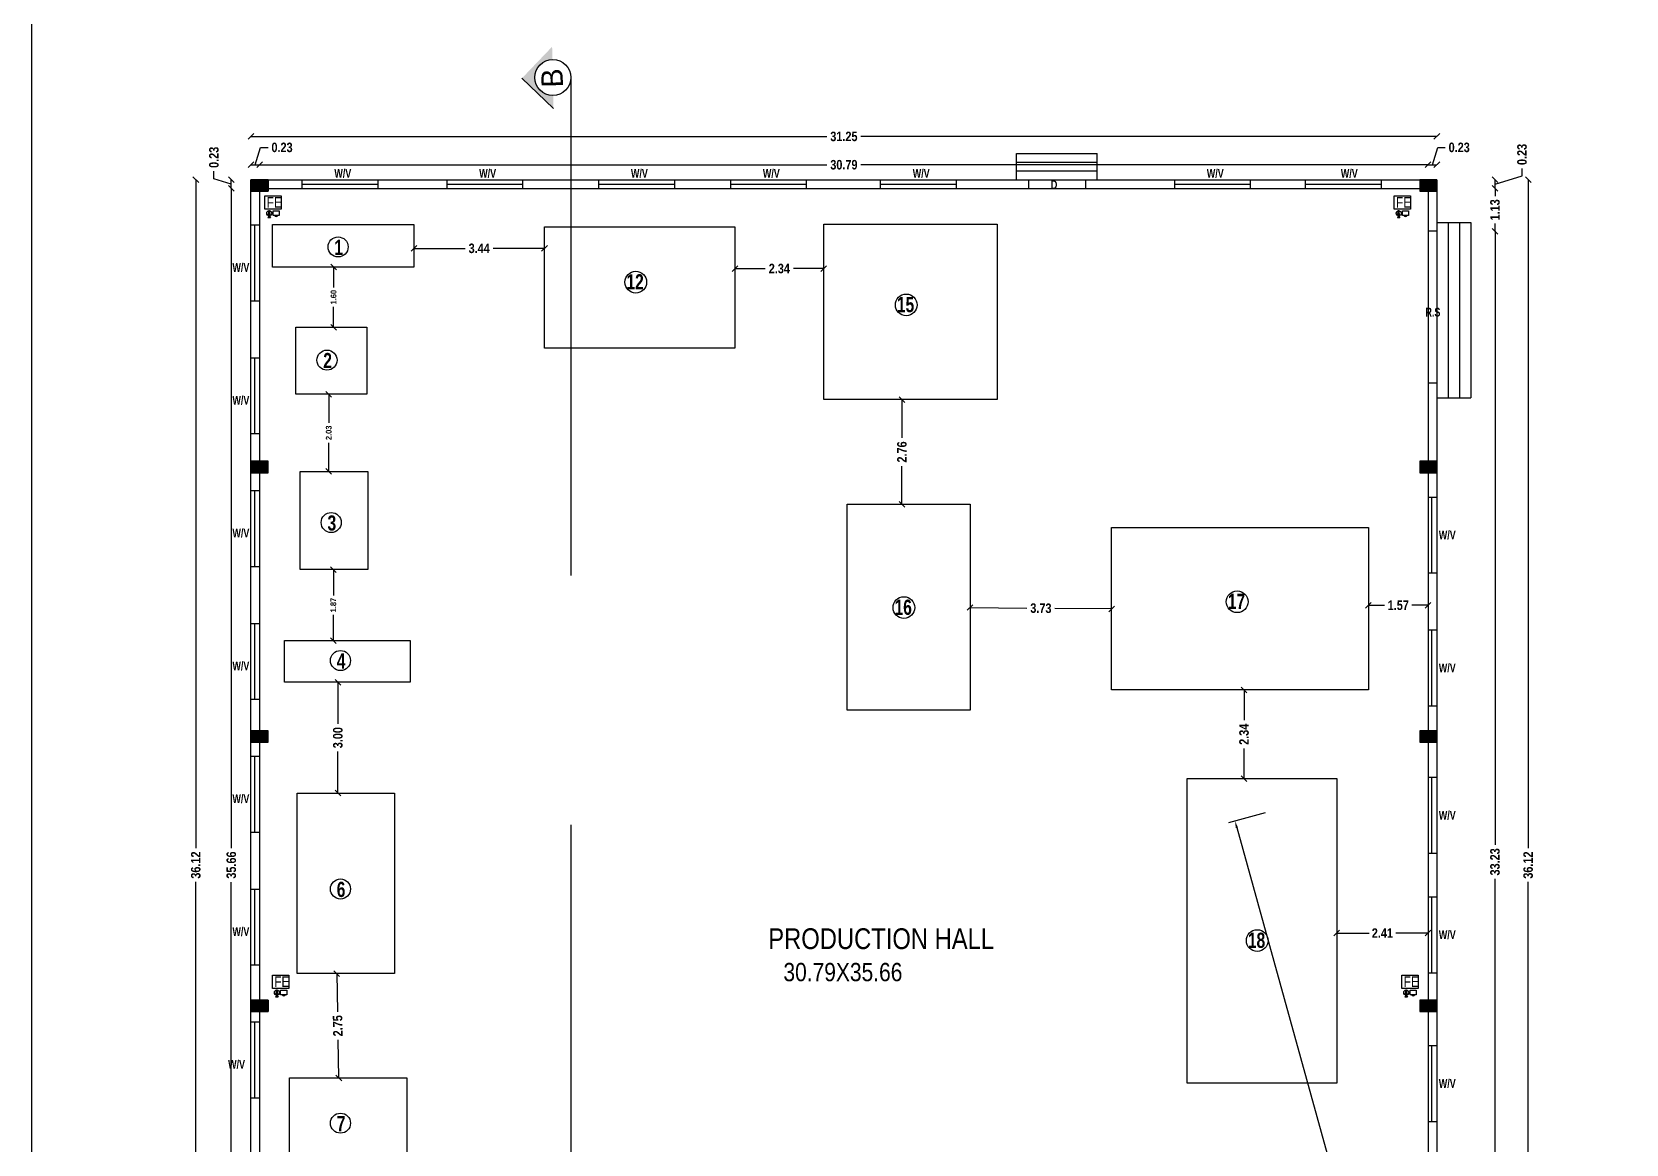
# Model space of a CAD drawing. Header units: metres. Extents: x 1422408 to 2637705, y 4160 to 80428.
# Drawn here: x 2267834.8 to 2267876.81, y 4265.98 to 4295.29 of the extents above; entities that cross this region are included whole.
import ezdxf
from ezdxf.enums import TextEntityAlignment as Align

# ---------------------------------------------------------------- set-up
doc = ezdxf.new("R2010")
doc.units = ezdxf.units.M
doc.header["$LTSCALE"] = 3.5
doc.header["$MEASUREMENT"] = 0
doc.linetypes.add('HIDDEN', pattern=[0.375, 0.25, -0.125])
doc.layers.get('0').update_dxf_attribs({"linetype": 'CONTINUOUS'})
doc.layers.get('DEFPOINTS').update_dxf_attribs({"linetype": 'CONTINUOUS'})
doc.layers.add('BLK_1_FLR_0_CARPET_AREA', color=45, linetype='CONTINUOUS')
doc.layers.add('BLK_1_FLR_0_REGULAR_ROOM_1', color=117, linetype='CONTINUOUS')
doc.layers.add('DIST_EXIT', color=7, linetype='CONTINUOUS', lineweight=0)
doc.styles.add('ARIAL', font='arial.ttf')
doc.styles.add('SH', font='swissc.ttf', dxfattribs={"height": 10})
doc.styles.get("Standard").update_dxf_attribs({"font": 'txt.shx', "height": 1.5})
doc.styles.add('Stylus BT', font='stylu.ttf', dxfattribs={"height": 4})
doc.styles.add('sunahari', font='ARIALNB.TTF', dxfattribs={"height": 0.25})
doc.styles.add('TR', font='arial.ttf', dxfattribs={"height": 8})
doc.dimstyles.new('CIVIL Mt.', dxfattribs={"dimscale": 0, "dimtxt": 0.25, "dimasz": 0.15, "dimexe": 0.18, "dimexo": 0.0625, "dimgap": 0.1, "dimtad": 0, "dimzin": 0, "dimdsep": 46, "dimtxsty": 'sunahari', "dimblk": 'OBLIQUE', "dimcen": 0.09, "dimse1": 1, "dimse2": 1, "dimclrd": 253, "dimclrt": 4, "dimadec": 0, "dimazin": 0, "dimtfac": 1, "dimtofl": 0, "dimtmove": 1, "dimatfit": 3, "dimfxl": 0, "dimfrac": 2, "dimtolj": 1, "dimtzin": 0, "dimarcsym": 0})
doc.dimstyles.get("Standard").update_dxf_attribs({"dimtxt": 0.18, "dimasz": 0.18, "dimexe": 0.18, "dimexo": 0.0625, "dimgap": 0.09, "dimtad": 0, "dimtih": 1, "dimtoh": 1, "dimdec": 4, "dimzin": 0, "dimdsep": 46, "dimtxsty": 'Standard', "dimcen": 0.09, "dimadec": 0, "dimazin": 0, "dimtfac": 1, "dimtdec": 4, "dimtofl": 0, "dimtmove": 0, "dimatfit": 3, "dimfxl": 0, "dimtolj": 1, "dimtzin": 0, "dimarcsym": 0})

# ---------------------------------------------------------------- blocks, each defined once
blk = doc.blocks.new('*D606')
at = {"layer": 'DEFPOINTS', "color": 0}
for p in [(2267867.362, 4274.734), (2267871.822, 4255.277), (2267872.68, 4255.514)]:
    blk.add_point(p, dxfattribs=at)
at = {"layer": 'DIST_EXIT', "color": 0, "lineweight": -2}
for p, q in [((2267867.301, 4274.717), (2267866.33, 4274.449)), ((2267866.552, 4274.323), (2267868.93, 4265.727)), ((2267871.774, 4255.45), (2267869.395, 4264.047)), ((2267872.619, 4255.498), (2267871.648, 4255.229))]:
    blk.add_line(p, q, dxfattribs=at)
at = {"layer": 'DIST_EXIT', "color": 0}
for points in [[(2267866.581, 4274.331), (2267866.523, 4274.315), (2267866.504, 4274.497)], [(2267871.803, 4255.458), (2267871.745, 4255.442), (2267871.822, 4255.277)]]:
    blk.add_solid(points, dxfattribs=at)
at = {"layer": 'DIST_EXIT', "color": 0, "insert": (2267869.163, 4264.887), "char_height": 1.5, "attachment_point": 5}
blk.add_mtext('\\A1;19.9420', dxfattribs=at)
blk = doc.blocks.new('NJGHJGHJ')
at = {"color": 0}
for p, q in [((41453.874, 4448.165), (41453.85, 4448.116)), ((41453.874, 4448.234), (41453.874, 4448.165)), ((41453.892, 4448.234), (41453.892, 4448.165)), ((41453.892, 4448.165), (41453.916, 4448.116))]:
    blk.add_line(p, q, dxfattribs=at)
at = {"color": 0, "ltscale": 0.1}
blk.add_line((41453.916, 4448.116), (41453.85, 4448.116), dxfattribs=at)
blk.add_lwpolyline([(41453.766, 4448.699), (41454.2, 4448.699), (41454.2, 4448.347), (41453.766, 4448.347)], close=True, dxfattribs=at)
at = {"color": 0}
for points in [[(41453.899, 4448.201), (41453.867, 4448.201), (41453.867, 4448.234), (41453.899, 4448.234)], [(41453.892, 4448.234), (41453.874, 4448.234), (41453.874, 4448.316), (41453.892, 4448.316)], [(41453.984, 4448.305), (41454.146, 4448.305), (41454.146, 4448.184), (41453.984, 4448.184)]]:
    blk.add_lwpolyline(points, close=True, dxfattribs=at)
blk.add_circle((41453.885, 4448.24), 0.0667, dxfattribs=at)
blk.add_arc((41454.066, 4448.205), 0.0487, 204.8747, 335.1253, dxfattribs=at)
at = {"color": 0, "style": 'SH'}
blk.add_text('FE', height=0.2751, dxfattribs=at).set_placement((41453.814, 4448.389))
blk = doc.blocks.new('_Oblique')
at = {"color": 0, "linetype": 'ByBlock', "lineweight": -2}
blk.add_line((-0.5, -0.5), (0.5, 0.5), dxfattribs=at)
blk = doc.blocks.new('*D940')
at = {"color": 253, "lineweight": -2, "ltscale": 0.25}
for p, q in [((2267840.687, 4291.79), (2267840.824, 4292.247)), ((2267840.824, 4292.247), (2267841.024, 4292.247)), ((2267840.572, 4291.79), (2267840.802, 4291.79))]:
    blk.add_line(p, q, dxfattribs=at)
at = {"layer": 'DEFPOINTS', "color": 0, "ltscale": 0.25}
for p in [(2267840.572, 4291.397), (2267840.802, 4291.79), (2267840.802, 4291.167)]:
    blk.add_point(p, dxfattribs=at)
at = {"color": 253, "lineweight": -2, "ltscale": 0.25, "xscale": 0.15, "yscale": 0.15, "zscale": 0.15, "rotation": 180}
blk.add_blockref('_Oblique', (2267840.572, 4291.79), dxfattribs=at)
at = {"color": 253, "lineweight": -2, "ltscale": 0.25, "xscale": 0.15, "yscale": 0.15, "zscale": 0.15}
blk.add_blockref('_Oblique', (2267840.802, 4291.79), dxfattribs=at)
at = {"color": 4, "lineweight": 25, "ltscale": 0.25, "insert": (2267841.391, 4292.247), "char_height": 0.25, "attachment_point": 5, "style": 'sunahari'}
blk.add_mtext('\\A1;0.23', dxfattribs=at)
blk = doc.blocks.new('*D941')
at = {"color": 253, "lineweight": -2, "ltscale": 0.25}
for p, q in [((2267840.802, 4291.79), (2267855.75, 4291.79)), ((2267871.592, 4291.79), (2267856.643, 4291.79))]:
    blk.add_line(p, q, dxfattribs=at)
at = {"layer": 'DEFPOINTS', "color": 0, "ltscale": 0.25}
for p in [(2267871.592, 4291.79), (2267840.802, 4291.167), (2267871.592, 4291.167)]:
    blk.add_point(p, dxfattribs=at)
at = {"color": 253, "lineweight": -2, "ltscale": 0.25, "xscale": 0.15, "yscale": 0.15, "zscale": 0.15, "rotation": 180}
blk.add_blockref('_Oblique', (2267840.802, 4291.79), dxfattribs=at)
at = {"color": 253, "lineweight": -2, "ltscale": 0.25, "xscale": 0.15, "yscale": 0.15, "zscale": 0.15}
blk.add_blockref('_Oblique', (2267871.592, 4291.79), dxfattribs=at)
at = {"color": 4, "lineweight": 25, "ltscale": 0.25, "insert": (2267856.197, 4291.79), "char_height": 0.25, "attachment_point": 5, "style": 'sunahari'}
blk.add_mtext('\\A1;30.79', dxfattribs=at)
blk = doc.blocks.new('*D942')
at = {"color": 253, "lineweight": -2, "ltscale": 0.25}
for p, q in [((2267871.707, 4291.79), (2267871.844, 4292.247)), ((2267871.844, 4292.247), (2267872.044, 4292.247)), ((2267871.592, 4291.79), (2267871.822, 4291.79))]:
    blk.add_line(p, q, dxfattribs=at)
at = {"layer": 'DEFPOINTS', "color": 0, "ltscale": 0.25}
for p in [(2267871.592, 4291.421), (2267871.822, 4291.79), (2267871.822, 4291.651)]:
    blk.add_point(p, dxfattribs=at)
at = {"color": 253, "lineweight": -2, "ltscale": 0.25, "xscale": 0.15, "yscale": 0.15, "zscale": 0.15, "rotation": 180}
blk.add_blockref('_Oblique', (2267871.592, 4291.79), dxfattribs=at)
at = {"color": 253, "lineweight": -2, "ltscale": 0.25, "xscale": 0.15, "yscale": 0.15, "zscale": 0.15}
blk.add_blockref('_Oblique', (2267871.822, 4291.79), dxfattribs=at)
at = {"color": 4, "lineweight": 25, "ltscale": 0.25, "insert": (2267872.411, 4292.247), "char_height": 0.25, "attachment_point": 5, "style": 'sunahari'}
blk.add_mtext('\\A1;0.23', dxfattribs=at)
blk = doc.blocks.new('*D943')
at = {"color": 253, "lineweight": -2, "ltscale": 0.25}
for p, q in [((2267840.572, 4292.536), (2267855.748, 4292.536)), ((2267871.822, 4292.536), (2267856.645, 4292.536))]:
    blk.add_line(p, q, dxfattribs=at)
at = {"layer": 'DEFPOINTS', "color": 0, "ltscale": 0.25}
for p in [(2267871.822, 4292.536), (2267840.572, 4291.397), (2267871.822, 4291.397)]:
    blk.add_point(p, dxfattribs=at)
at = {"color": 253, "lineweight": -2, "ltscale": 0.25, "xscale": 0.15, "yscale": 0.15, "zscale": 0.15, "rotation": 180}
blk.add_blockref('_Oblique', (2267840.572, 4292.536), dxfattribs=at)
at = {"color": 253, "lineweight": -2, "ltscale": 0.25, "xscale": 0.15, "yscale": 0.15, "zscale": 0.15}
blk.add_blockref('_Oblique', (2267871.822, 4292.536), dxfattribs=at)
at = {"color": 4, "lineweight": 25, "ltscale": 0.25, "insert": (2267856.197, 4292.536), "char_height": 0.25, "attachment_point": 5, "style": 'sunahari'}
blk.add_mtext('\\A1;31.25', dxfattribs=at)
blk = doc.blocks.new('*D945')
at = {"color": 253, "lineweight": -2, "ltscale": 0.25}
for p, q in [((2267840.054, 4291.167), (2267840.054, 4273.785)), ((2267840.054, 4255.507), (2267840.054, 4272.889))]:
    blk.add_line(p, q, dxfattribs=at)
at = {"layer": 'DEFPOINTS', "color": 0, "ltscale": 0.25}
for p in [(2267840.054, 4291.167), (2267871.592, 4291.167), (2267871.592, 4255.507)]:
    blk.add_point(p, dxfattribs=at)
at = {"color": 253, "lineweight": -2, "ltscale": 0.25, "xscale": 0.15, "yscale": 0.15, "zscale": 0.15}
for p, rotation in [((2267840.054, 4291.167), 90), ((2267840.054, 4255.507), 270)]:
    blk.add_blockref('_Oblique', p, dxfattribs=dict(at, rotation=rotation))
at = {"color": 4, "lineweight": 25, "ltscale": 0.25, "insert": (2267840.054, 4273.337), "char_height": 0.25, "attachment_point": 5, "rotation": 90, "style": 'sunahari'}
blk.add_mtext('\\A1;35.66', dxfattribs=at)
blk = doc.blocks.new('*D946')
at = {"color": 253, "lineweight": -2, "ltscale": 0.25}
for p, q in [((2267839.596, 4291.419), (2267839.596, 4291.619)), ((2267840.054, 4291.282), (2267839.596, 4291.419)), ((2267840.054, 4291.167), (2267840.054, 4291.397))]:
    blk.add_line(p, q, dxfattribs=at)
at = {"layer": 'DEFPOINTS', "color": 0, "ltscale": 0.25}
for p in [(2267840.054, 4291.397), (2267840.572, 4291.397), (2267840.802, 4291.167)]:
    blk.add_point(p, dxfattribs=at)
at = {"color": 253, "lineweight": -2, "ltscale": 0.25, "xscale": 0.15, "yscale": 0.15, "zscale": 0.15}
for p, rotation in [((2267840.054, 4291.397), 90), ((2267840.054, 4291.167), 270)]:
    blk.add_blockref('_Oblique', p, dxfattribs=dict(at, rotation=rotation))
at = {"color": 4, "lineweight": 25, "ltscale": 0.25, "insert": (2267839.596, 4291.986), "char_height": 0.25, "attachment_point": 5, "rotation": 90, "style": 'sunahari'}
blk.add_mtext('\\A1;0.23', dxfattribs=at)
blk = doc.blocks.new('*D947')
at = {"color": 253, "lineweight": -2, "ltscale": 0.25}
for p, q in [((2267839.119, 4291.397), (2267839.119, 4273.783)), ((2267839.119, 4255.277), (2267839.119, 4272.891))]:
    blk.add_line(p, q, dxfattribs=at)
at = {"layer": 'DEFPOINTS', "color": 0, "ltscale": 0.25}
for p in [(2267840.572, 4291.397), (2267839.119, 4255.277), (2267840.572, 4255.277)]:
    blk.add_point(p, dxfattribs=at)
at = {"color": 253, "lineweight": -2, "ltscale": 0.25, "xscale": 0.15, "yscale": 0.15, "zscale": 0.15}
for p, rotation in [((2267839.119, 4291.397), 90), ((2267839.119, 4255.277), 270)]:
    blk.add_blockref('_Oblique', p, dxfattribs=dict(at, rotation=rotation))
at = {"color": 4, "lineweight": 25, "ltscale": 0.25, "insert": (2267839.119, 4273.337), "char_height": 0.25, "attachment_point": 5, "rotation": 90, "style": 'sunahari'}
blk.add_mtext('\\A1;36.12', dxfattribs=at)
blk = doc.blocks.new('*D950')
at = {"color": 253, "lineweight": -2, "ltscale": 0.25}
for p, q in [((2267873.355, 4290.037), (2267873.355, 4273.867)), ((2267873.355, 4256.804), (2267873.355, 4272.974))]:
    blk.add_line(p, q, dxfattribs=at)
at = {"layer": 'DEFPOINTS', "color": 0, "ltscale": 0.25}
for p in [(2267871.592, 4290.037), (2267873.355, 4290.037), (2267871.592, 4256.804)]:
    blk.add_point(p, dxfattribs=at)
at = {"color": 253, "lineweight": -2, "ltscale": 0.25, "xscale": 0.15, "yscale": 0.15, "zscale": 0.15}
for p, rotation in [((2267873.355, 4290.037), 90), ((2267873.355, 4256.804), 270)]:
    blk.add_blockref('_Oblique', p, dxfattribs=dict(at, rotation=rotation))
at = {"color": 4, "lineweight": 25, "ltscale": 0.25, "insert": (2267873.355, 4273.421), "char_height": 0.25, "attachment_point": 5, "rotation": 90, "style": 'sunahari'}
blk.add_mtext('\\A1;33.23', dxfattribs=at)
blk = doc.blocks.new('*D951')
at = {"color": 253, "lineweight": -2, "ltscale": 0.25}
for p, q in [((2267873.355, 4291.167), (2267873.355, 4290.963)), ((2267873.355, 4290.037), (2267873.355, 4290.241))]:
    blk.add_line(p, q, dxfattribs=at)
at = {"layer": 'DEFPOINTS', "color": 0, "ltscale": 0.25}
for p in [(2267871.592, 4291.167), (2267873.355, 4291.167), (2267871.592, 4290.037)]:
    blk.add_point(p, dxfattribs=at)
at = {"color": 253, "lineweight": -2, "ltscale": 0.25, "xscale": 0.15, "yscale": 0.15, "zscale": 0.15}
for p, rotation in [((2267873.355, 4291.167), 90), ((2267873.355, 4290.037), 270)]:
    blk.add_blockref('_Oblique', p, dxfattribs=dict(at, rotation=rotation))
at = {"color": 4, "lineweight": 25, "ltscale": 0.25, "insert": (2267873.355, 4290.602), "char_height": 0.25, "attachment_point": 5, "rotation": 90, "style": 'sunahari'}
blk.add_mtext('\\A1;1.13', dxfattribs=at)
blk = doc.blocks.new('*D952')
at = {"color": 253, "lineweight": -2, "ltscale": 0.25}
for p, q in [((2267873.355, 4291.282), (2267874.067, 4291.496)), ((2267873.355, 4291.167), (2267873.355, 4291.397)), ((2267874.067, 4291.496), (2267874.067, 4291.696))]:
    blk.add_line(p, q, dxfattribs=at)
at = {"layer": 'DEFPOINTS', "color": 0, "ltscale": 0.25}
for p in [(2267871.822, 4291.397), (2267873.355, 4291.397), (2267871.592, 4291.167)]:
    blk.add_point(p, dxfattribs=at)
at = {"color": 253, "lineweight": -2, "ltscale": 0.25, "xscale": 0.15, "yscale": 0.15, "zscale": 0.15}
for p, rotation in [((2267873.355, 4291.397), 90), ((2267873.355, 4291.167), 270)]:
    blk.add_blockref('_Oblique', p, dxfattribs=dict(at, rotation=rotation))
at = {"color": 4, "lineweight": 25, "ltscale": 0.25, "insert": (2267874.067, 4292.062), "char_height": 0.25, "attachment_point": 5, "rotation": 90, "style": 'sunahari'}
blk.add_mtext('\\A1;0.23', dxfattribs=at)
blk = doc.blocks.new('*D953')
at = {"color": 253, "lineweight": -2, "ltscale": 0.25}
for p, q in [((2267874.229, 4291.397), (2267874.229, 4273.783)), ((2267874.229, 4255.277), (2267874.229, 4272.891))]:
    blk.add_line(p, q, dxfattribs=at)
at = {"layer": 'DEFPOINTS', "color": 0, "ltscale": 0.25}
for p in [(2267871.822, 4291.397), (2267874.229, 4291.397), (2267871.822, 4255.277)]:
    blk.add_point(p, dxfattribs=at)
at = {"color": 253, "lineweight": -2, "ltscale": 0.25, "xscale": 0.15, "yscale": 0.15, "zscale": 0.15}
for p, rotation in [((2267874.229, 4291.397), 90), ((2267874.229, 4255.277), 270)]:
    blk.add_blockref('_Oblique', p, dxfattribs=dict(at, rotation=rotation))
at = {"color": 4, "lineweight": 25, "ltscale": 0.25, "insert": (2267874.229, 4273.337), "char_height": 0.25, "attachment_point": 5, "rotation": 90, "style": 'sunahari'}
blk.add_mtext('\\A1;36.12', dxfattribs=at)
blk = doc.blocks.new('*D1057')
at = {"color": 253, "lineweight": -2, "ltscale": 25}
for p, q in [((2267842.749, 4289.096), (2267842.749, 4288.558)), ((2267842.749, 4287.507), (2267842.749, 4288.045))]:
    blk.add_line(p, q, dxfattribs=at)
at = {"layer": 'DEFPOINTS', "color": 0, "ltscale": 25}
for p in [(2267842.791, 4289.096), (2267842.749, 4287.507), (2267842.791, 4287.507)]:
    blk.add_point(p, dxfattribs=at)
at = {"color": 253, "lineweight": -2, "ltscale": 25, "xscale": 0.15, "yscale": 0.15, "zscale": 0.15}
for p, rotation in [((2267842.749, 4289.096), 90), ((2267842.749, 4287.507), 270)]:
    blk.add_blockref('_Oblique', p, dxfattribs=dict(at, rotation=rotation))
at = {"color": 4, "lineweight": 25, "ltscale": 25, "insert": (2267842.749, 4288.301), "char_height": 0.25, "attachment_point": 5, "rotation": 90, "style": 'sunahari'}
blk.add_mtext('\\A1;{\\H0.6x;1.60}', dxfattribs=at)
blk = doc.blocks.new('*D1058')
at = {"color": 253, "lineweight": -2, "ltscale": 25}
for p, q in [((2267842.622, 4285.741), (2267842.622, 4284.988)), ((2267842.622, 4283.712), (2267842.622, 4284.465))]:
    blk.add_line(p, q, dxfattribs=at)
at = {"layer": 'DEFPOINTS', "color": 0, "ltscale": 25}
for p in [(2267842.668, 4285.741), (2267842.622, 4283.712), (2267842.668, 4283.712)]:
    blk.add_point(p, dxfattribs=at)
at = {"color": 253, "lineweight": -2, "ltscale": 25, "xscale": 0.15, "yscale": 0.15, "zscale": 0.15}
for p, rotation in [((2267842.622, 4285.741), 90), ((2267842.622, 4283.712), 270)]:
    blk.add_blockref('_Oblique', p, dxfattribs=dict(at, rotation=rotation))
at = {"color": 4, "lineweight": 25, "ltscale": 25, "insert": (2267842.622, 4284.727), "char_height": 0.25, "attachment_point": 5, "rotation": 90, "style": 'sunahari'}
blk.add_mtext('\\A1;{\\H0.6x;2.03}', dxfattribs=at)
blk = doc.blocks.new('*D1059')
at = {"color": 253, "lineweight": -2, "ltscale": 25}
for p, q in [((2267842.743, 4281.123), (2267842.743, 4280.443)), ((2267842.743, 4279.25), (2267842.743, 4279.93))]:
    blk.add_line(p, q, dxfattribs=at)
at = {"layer": 'DEFPOINTS', "color": 0, "ltscale": 25}
for p in [(2267842.763, 4281.123), (2267842.743, 4279.25), (2267842.763, 4279.25)]:
    blk.add_point(p, dxfattribs=at)
at = {"color": 253, "lineweight": -2, "ltscale": 25, "xscale": 0.15, "yscale": 0.15, "zscale": 0.15}
for p, rotation in [((2267842.743, 4281.123), 90), ((2267842.743, 4279.25), 270)]:
    blk.add_blockref('_Oblique', p, dxfattribs=dict(at, rotation=rotation))
at = {"color": 4, "lineweight": 25, "ltscale": 25, "insert": (2267842.743, 4280.187), "char_height": 0.25, "attachment_point": 5, "rotation": 90, "style": 'sunahari'}
blk.add_mtext('\\A1;{\\H0.6x;1.87}', dxfattribs=at)
blk = doc.blocks.new('*D1060')
at = {"color": 253, "lineweight": -2, "ltscale": 25}
for p, q in [((2267842.862, 4278.155), (2267842.862, 4277.061)), ((2267842.862, 4275.233), (2267842.862, 4276.328))]:
    blk.add_line(p, q, dxfattribs=at)
at = {"layer": 'DEFPOINTS', "color": 0, "ltscale": 25}
for p in [(2267842.783, 4278.155), (2267842.783, 4275.233), (2267842.862, 4275.233)]:
    blk.add_point(p, dxfattribs=at)
at = {"color": 253, "lineweight": -2, "ltscale": 25, "xscale": 0.15, "yscale": 0.15, "zscale": 0.15}
for p, rotation in [((2267842.862, 4278.155), 90), ((2267842.862, 4275.233), 270)]:
    blk.add_blockref('_Oblique', p, dxfattribs=dict(at, rotation=rotation))
at = {"color": 4, "lineweight": 25, "ltscale": 25, "insert": (2267842.862, 4276.694), "char_height": 0.25, "attachment_point": 5, "rotation": 90, "style": 'sunahari'}
blk.add_mtext('\\A1;3.00', dxfattribs=at)
blk = doc.blocks.new('*D1061')
at = {"color": 253, "lineweight": -2, "ltscale": 25}
for p, q in [((2267842.833, 4270.476), (2267842.853, 4269.473)), ((2267842.888, 4267.729), (2267842.868, 4268.732))]:
    blk.add_line(p, q, dxfattribs=at)
at = {"layer": 'DEFPOINTS', "color": 0, "ltscale": 25}
for p in [(2267843.078, 4270.481), (2267842.888, 4267.729), (2267843.134, 4267.734)]:
    blk.add_point(p, dxfattribs=at)
at = {"color": 253, "lineweight": -2, "ltscale": 25, "xscale": 0.15, "yscale": 0.15, "zscale": 0.15}
for p, rotation in [((2267842.833, 4270.476), 91.1577535193348), ((2267842.888, 4267.729), 271.1577535193348)]:
    blk.add_blockref('_Oblique', p, dxfattribs=dict(at, rotation=rotation))
at = {"color": 4, "lineweight": 25, "ltscale": 25, "insert": (2267842.86, 4269.102), "char_height": 0.25, "attachment_point": 5, "rotation": 91.1578, "style": 'sunahari'}
blk.add_mtext('\\A1;2.75', dxfattribs=at)
blk = doc.blocks.new('*D1020')
at = {"color": 253, "lineweight": -2, "ltscale": 25}
for p, q in [((2267844.865, 4289.587), (2267846.216, 4289.587)), ((2267848.307, 4289.587), (2267846.956, 4289.587))]:
    blk.add_line(p, q, dxfattribs=at)
at = {"layer": 'DEFPOINTS', "color": 0, "ltscale": 25}
for p in [(2267844.865, 4289.658), (2267848.307, 4289.658), (2267848.307, 4289.587)]:
    blk.add_point(p, dxfattribs=at)
at = {"color": 253, "lineweight": -2, "ltscale": 25, "xscale": 0.15, "yscale": 0.15, "zscale": 0.15, "rotation": 180}
blk.add_blockref('_Oblique', (2267844.865, 4289.587), dxfattribs=at)
at = {"color": 253, "lineweight": -2, "ltscale": 25, "xscale": 0.15, "yscale": 0.15, "zscale": 0.15}
blk.add_blockref('_Oblique', (2267848.307, 4289.587), dxfattribs=at)
at = {"color": 4, "lineweight": 25, "ltscale": 25, "insert": (2267846.586, 4289.587), "char_height": 0.25, "attachment_point": 5, "style": 'sunahari'}
blk.add_mtext('\\A1;3.44', dxfattribs=at)
blk = doc.blocks.new('*D1021')
at = {"color": 253, "lineweight": -2, "ltscale": 25}
for p, q in [((2267853.325, 4289.055), (2267854.124, 4289.055)), ((2267855.666, 4289.055), (2267854.867, 4289.055))]:
    blk.add_line(p, q, dxfattribs=at)
at = {"layer": 'DEFPOINTS', "color": 0, "ltscale": 25}
for p in [(2267853.325, 4288.954), (2267855.666, 4289.055), (2267855.666, 4288.954)]:
    blk.add_point(p, dxfattribs=at)
at = {"color": 253, "lineweight": -2, "ltscale": 25, "xscale": 0.15, "yscale": 0.15, "zscale": 0.15, "rotation": 180}
blk.add_blockref('_Oblique', (2267853.325, 4289.055), dxfattribs=at)
at = {"color": 253, "lineweight": -2, "ltscale": 25, "xscale": 0.15, "yscale": 0.15, "zscale": 0.15}
blk.add_blockref('_Oblique', (2267855.666, 4289.055), dxfattribs=at)
at = {"color": 4, "lineweight": 25, "ltscale": 25, "insert": (2267854.496, 4289.055), "char_height": 0.25, "attachment_point": 5, "style": 'sunahari'}
blk.add_mtext('\\A1;2.34', dxfattribs=at)
blk = doc.blocks.new('*D1022')
at = {"color": 253, "lineweight": -2, "ltscale": 25}
for p, q in [((2267857.727, 4285.601), (2267857.727, 4284.592)), ((2267857.727, 4282.844), (2267857.727, 4283.852))]:
    blk.add_line(p, q, dxfattribs=at)
at = {"layer": 'DEFPOINTS', "color": 0, "ltscale": 25}
for p in [(2267857.949, 4285.601), (2267857.727, 4282.844), (2267857.949, 4282.844)]:
    blk.add_point(p, dxfattribs=at)
at = {"color": 253, "lineweight": -2, "ltscale": 25, "xscale": 0.15, "yscale": 0.15, "zscale": 0.15}
for p, rotation in [((2267857.727, 4285.601), 90), ((2267857.727, 4282.844), 270)]:
    blk.add_blockref('_Oblique', p, dxfattribs=dict(at, rotation=rotation))
at = {"color": 4, "lineweight": 25, "ltscale": 25, "insert": (2267857.727, 4284.222), "char_height": 0.25, "attachment_point": 5, "rotation": 90, "style": 'sunahari'}
blk.add_mtext('\\A1;2.76', dxfattribs=at)
blk = doc.blocks.new('*D1023')
at = {"color": 253, "lineweight": -2, "ltscale": 25}
for p, q in [((2267859.523, 4280.124), (2267861.02, 4280.109)), ((2267863.252, 4280.086), (2267861.755, 4280.102))]:
    blk.add_line(p, q, dxfattribs=at)
at = {"layer": 'DEFPOINTS', "color": 0, "ltscale": 25}
for p in [(2267859.523, 4280.132), (2267863.252, 4280.086), (2267863.253, 4280.093)]:
    blk.add_point(p, dxfattribs=at)
at = {"color": 253, "lineweight": -2, "ltscale": 25, "xscale": 0.15, "yscale": 0.15, "zscale": 0.15}
for p, rotation in [((2267859.523, 4280.124), 179.4106938937004), ((2267863.252, 4280.086), 359.4106938937004)]:
    blk.add_blockref('_Oblique', p, dxfattribs=dict(at, rotation=rotation))
at = {"color": 4, "lineweight": 25, "ltscale": 25, "insert": (2267861.388, 4280.105), "char_height": 0.25, "attachment_point": 5, "rotation": 359.4107, "style": 'sunahari'}
blk.add_mtext('\\A1;3.73', dxfattribs=at)
blk = doc.blocks.new('*D1024')
at = {"color": 253, "lineweight": -2, "ltscale": 25}
for p, q in [((2267870.02, 4280.182), (2267870.445, 4280.182)), ((2267871.592, 4280.182), (2267871.167, 4280.182))]:
    blk.add_line(p, q, dxfattribs=at)
at = {"layer": 'DEFPOINTS', "color": 0, "ltscale": 25}
for p in [(2267870.02, 4280.093), (2267871.592, 4280.182), (2267871.592, 4280.093)]:
    blk.add_point(p, dxfattribs=at)
at = {"color": 253, "lineweight": -2, "ltscale": 25, "xscale": 0.15, "yscale": 0.15, "zscale": 0.15, "rotation": 180}
blk.add_blockref('_Oblique', (2267870.02, 4280.182), dxfattribs=at)
at = {"color": 253, "lineweight": -2, "ltscale": 25, "xscale": 0.15, "yscale": 0.15, "zscale": 0.15}
blk.add_blockref('_Oblique', (2267871.592, 4280.182), dxfattribs=at)
at = {"color": 4, "lineweight": 25, "ltscale": 25, "insert": (2267870.806, 4280.182), "char_height": 0.25, "attachment_point": 5, "style": 'sunahari'}
blk.add_mtext('\\A1;1.57', dxfattribs=at)
blk = doc.blocks.new('*D1025')
at = {"color": 253, "lineweight": -2, "ltscale": 25}
for p, q in [((2267866.742, 4277.95), (2267866.742, 4277.155)), ((2267866.742, 4275.615), (2267866.742, 4276.411))]:
    blk.add_line(p, q, dxfattribs=at)
at = {"layer": 'DEFPOINTS', "color": 0, "ltscale": 25}
for p in [(2267866.961, 4277.95), (2267866.742, 4275.615), (2267866.961, 4275.615)]:
    blk.add_point(p, dxfattribs=at)
at = {"color": 253, "lineweight": -2, "ltscale": 25, "xscale": 0.15, "yscale": 0.15, "zscale": 0.15}
for p, rotation in [((2267866.742, 4277.95), 90), ((2267866.742, 4275.615), 270)]:
    blk.add_blockref('_Oblique', p, dxfattribs=dict(at, rotation=rotation))
at = {"color": 4, "lineweight": 25, "ltscale": 25, "insert": (2267866.742, 4276.783), "char_height": 0.25, "attachment_point": 5, "rotation": 90, "style": 'sunahari'}
blk.add_mtext('\\A1;2.34', dxfattribs=at)
blk = doc.blocks.new('*D1026')
at = {"color": 253, "lineweight": -2, "ltscale": 25}
for p, q in [((2267869.183, 4271.545), (2267870.035, 4271.545)), ((2267871.592, 4271.545), (2267870.739, 4271.545))]:
    blk.add_line(p, q, dxfattribs=at)
at = {"layer": 'DEFPOINTS', "color": 0, "ltscale": 25}
for p in [(2267869.183, 4271.604), (2267871.592, 4271.604), (2267871.592, 4271.545)]:
    blk.add_point(p, dxfattribs=at)
at = {"color": 253, "lineweight": -2, "ltscale": 25, "xscale": 0.15, "yscale": 0.15, "zscale": 0.15, "rotation": 180}
blk.add_blockref('_Oblique', (2267869.183, 4271.545), dxfattribs=at)
at = {"color": 253, "lineweight": -2, "ltscale": 25, "xscale": 0.15, "yscale": 0.15, "zscale": 0.15}
blk.add_blockref('_Oblique', (2267871.592, 4271.545), dxfattribs=at)
at = {"color": 4, "lineweight": 25, "ltscale": 25, "insert": (2267870.387, 4271.545), "char_height": 0.25, "attachment_point": 5, "style": 'sunahari'}
blk.add_mtext('\\A1;2.41', dxfattribs=at)

msp = doc.modelspace()

# ---------------------------------------------------------------- hatches: boundary and pattern name
msp.add_hatch(color=251).paths.add_polyline_path([(2267848.54457, 4293.27666), (2267847.71425, 4294.07086), (2267848.50844, 4294.90118), (2267848.51593, 4294.56473, 1), (2267848.53709, 4293.61311)])
h = msp.add_hatch(color=256)
h.dxf.hatch_style = 1
h.paths.add_polyline_path([(2267840.57179, 4291.3969), (2267841.02179, 4291.3969), (2267841.02179, 4291.0969), (2267840.57179, 4291.0969)])
h = msp.add_hatch(color=256)
h.dxf.hatch_style = 1
h.paths.add_polyline_path([(2267871.37179, 4291.3969), (2267871.82179, 4291.3969), (2267871.82179, 4291.0969), (2267871.37179, 4291.0969)])
h = msp.add_hatch(color=256)
h.dxf.hatch_style = 1
h.paths.add_polyline_path([(2267840.57179, 4283.9769), (2267841.02179, 4283.9769), (2267841.02179, 4283.6769), (2267840.57179, 4283.6769)])
h = msp.add_hatch(color=256)
h.dxf.hatch_style = 1
h.paths.add_polyline_path([(2267871.37179, 4283.9769), (2267871.82179, 4283.9769), (2267871.82179, 4283.6769), (2267871.37179, 4283.6769)])
h = msp.add_hatch(color=256)
h.dxf.hatch_style = 1
h.paths.add_polyline_path([(2267840.57179, 4276.8769), (2267841.02179, 4276.8769), (2267841.02179, 4276.5769), (2267840.57179, 4276.5769)])
h = msp.add_hatch(color=256)
h.dxf.hatch_style = 1
h.paths.add_polyline_path([(2267871.37179, 4276.8769), (2267871.82179, 4276.8769), (2267871.82179, 4276.5769), (2267871.37179, 4276.5769)])
h = msp.add_hatch(color=256)
h.dxf.hatch_style = 1
h.paths.add_polyline_path([(2267840.57179, 4269.7769), (2267841.02179, 4269.7769), (2267841.02179, 4269.4769), (2267840.57179, 4269.4769)])
h = msp.add_hatch(color=256)
h.dxf.hatch_style = 1
h.paths.add_polyline_path([(2267871.37179, 4269.7769), (2267871.82179, 4269.7769), (2267871.82179, 4269.4769), (2267871.37179, 4269.4769)])

# ---------------------------------------------------------------- linework, layer by layer
at = {"color": 1}
msp.add_line((2267848.54457, 4293.27666), (2267847.71425, 4294.07086), dxfattribs=at)
at = {"color": 4, "linetype": 'HIDDEN', "ltscale": 15}
msp.add_line((2267849.00243, 4294.08892), (2267849.00243, 4251.0023), dxfattribs=at)
at = {"color": 0, "lineweight": 25, "ltscale": 0.25}
for p, q in [((2267860.74618, 4292.0869), (2267862.87477, 4292.0869)), ((2267860.74618, 4291.3969), (2267860.74618, 4292.0869)), ((2267860.74618, 4291.8569), (2267862.87477, 4291.8569)), ((2267862.87477, 4291.3969), (2267862.87477, 4292.0869)), ((2267840.57179, 4255.2769), (2267840.57179, 4291.3969)), ((2267840.57179, 4291.3969), (2267861.05943, 4291.3969)), ((2267860.74618, 4291.6269), (2267862.87477, 4291.6269)), ((2267861.05943, 4291.3969), (2267862.55943, 4291.3969)), ((2267862.55943, 4291.3969), (2267871.82179, 4291.3969)), ((2267871.82179, 4291.3969), (2267871.82179, 4290.03687)), ((2267841.02179, 4291.3943), (2267841.02179, 4291.0943)), ((2267871.82179, 4291.3943), (2267871.82179, 4291.0943)), ((2267871.82179, 4290.27327), (2267872.72179, 4290.27327)), ((2267872.12179, 4290.27327), (2267872.12179, 4285.64812)), ((2267872.42179, 4290.27327), (2267872.42179, 4285.64812)), ((2267872.72179, 4290.27327), (2267872.72179, 4285.64812)), ((2267871.82179, 4290.03687), (2267871.82179, 4286.03687)), ((2267872.72179, 4290.03687), (2267872.72179, 4286.03687)), ((2267871.82179, 4285.64812), (2267872.72179, 4285.64812)), ((2267871.82179, 4278.34316), (2267871.82179, 4278.04316)), ((2267841.02179, 4269.7769), (2267841.02179, 4269.4769)), ((2267871.82179, 4269.7769), (2267871.82179, 4269.4769))]:
    msp.add_line(p, q, dxfattribs=at)
at = {"color": 7, "lineweight": 25, "ltscale": 0.25}
for p, q in [((2267841.91507, 4291.39874), (2267841.91507, 4291.17059)), ((2267843.91507, 4291.39874), (2267843.91507, 4291.17059)), ((2267845.73166, 4291.3969), (2267845.73166, 4291.16874)), ((2267847.73166, 4291.3969), (2267847.73166, 4291.16874)), ((2267849.73014, 4291.3969), (2267849.73014, 4291.16874)), ((2267851.73014, 4291.3969), (2267851.73014, 4291.16874)), ((2267853.20675, 4291.3969), (2267853.20675, 4291.16874)), ((2267855.20675, 4291.3969), (2267855.20675, 4291.16874)), ((2267857.15659, 4291.3969), (2267857.15659, 4291.16874)), ((2267859.15659, 4291.3969), (2267859.15659, 4291.16874)), ((2267861.05943, 4291.3969), (2267861.05943, 4291.1669)), ((2267862.55943, 4291.3969), (2267862.55943, 4291.1669)), ((2267864.90573, 4291.3969), (2267864.90573, 4291.16874)), ((2267866.90573, 4291.3969), (2267866.90573, 4291.16874)), ((2267868.35388, 4291.3969), (2267868.35388, 4291.16874)), ((2267870.35388, 4291.3969), (2267870.35388, 4291.16874)), ((2267843.91507, 4291.27059), (2267841.91507, 4291.27059)), ((2267847.73166, 4291.26874), (2267845.73166, 4291.26874)), ((2267851.73014, 4291.26874), (2267849.73014, 4291.26874)), ((2267855.20675, 4291.26874), (2267853.20675, 4291.26874)), ((2267859.15659, 4291.26874), (2267857.15659, 4291.26874)), ((2267866.90573, 4291.26874), (2267864.90573, 4291.26874)), ((2267870.35388, 4291.26874), (2267868.35388, 4291.26874)), ((2267840.80179, 4290.19647), (2267840.57363, 4290.19647)), ((2267840.67363, 4288.19647), (2267840.67363, 4290.19647)), ((2267871.82179, 4290.03687), (2267871.59179, 4290.03687)), ((2267840.80179, 4288.19647), (2267840.57363, 4288.19647)), ((2267840.80179, 4286.69647), (2267840.57363, 4286.69647)), ((2267840.67363, 4284.69647), (2267840.67363, 4286.69647)), ((2267871.82179, 4286.03687), (2267871.59179, 4286.03687)), ((2267840.80179, 4284.69647), (2267840.57363, 4284.69647)), ((2267840.80179, 4283.19647), (2267840.57363, 4283.19647)), ((2267840.67363, 4281.19647), (2267840.67363, 4283.19647)), ((2267871.82179, 4283.02668), (2267871.59363, 4283.02668)), ((2267871.69363, 4281.02494), (2267871.69363, 4283.02494)), ((2267840.80179, 4281.19647), (2267840.57363, 4281.19647)), ((2267871.82179, 4281.02494), (2267871.59363, 4281.02494)), ((2267840.80179, 4279.69647), (2267840.57363, 4279.69647)), ((2267840.67363, 4277.69647), (2267840.67363, 4279.69647)), ((2267871.82179, 4279.52494), (2267871.59363, 4279.52494)), ((2267871.69363, 4277.52494), (2267871.69363, 4279.52494)), ((2267840.80179, 4277.69647), (2267840.57363, 4277.69647)), ((2267871.82179, 4277.52494), (2267871.59363, 4277.52494)), ((2267840.80179, 4276.19647), (2267840.57363, 4276.19647)), ((2267840.67363, 4274.19647), (2267840.67363, 4276.19647)), ((2267871.82179, 4275.64081), (2267871.59363, 4275.64081)), ((2267871.69363, 4273.64081), (2267871.69363, 4275.64081)), ((2267840.80179, 4274.19647), (2267840.57363, 4274.19647)), ((2267871.82179, 4273.64081), (2267871.59363, 4273.64081)), ((2267840.80179, 4272.69647), (2267840.57363, 4272.69647)), ((2267840.67363, 4270.69647), (2267840.67363, 4272.69647)), ((2267871.82179, 4272.49204), (2267871.59363, 4272.49204)), ((2267871.69363, 4270.49204), (2267871.69363, 4272.49204)), ((2267840.80179, 4270.69647), (2267840.57363, 4270.69647)), ((2267871.82179, 4270.49204), (2267871.59363, 4270.49204)), ((2267840.80179, 4269.19647), (2267840.57363, 4269.19647)), ((2267840.67363, 4267.19647), (2267840.67363, 4269.19647)), ((2267871.82179, 4268.5725), (2267871.59363, 4268.5725)), ((2267871.69363, 4266.5725), (2267871.69363, 4268.5725)), ((2267840.80179, 4267.19647), (2267840.57363, 4267.19647)), ((2267871.82179, 4266.5725), (2267871.59363, 4266.5725))]:
    msp.add_line(p, q, dxfattribs=at)
at = {"color": 0, "lineweight": 25, "ltscale": 0.25}
for points in [[(2267834.799, 4325.78168), (2267894.76643, 4325.982), (2267894.76643, 4250.0195), (2267834.799, 4249.81918)], [(2267841.14384, 4290.21956), (2267844.86485, 4290.21956), (2267844.86485, 4289.09624), (2267841.14384, 4289.09624)], [(2267848.30717, 4290.15605), (2267853.32503, 4290.15605), (2267853.32503, 4286.95403), (2267848.30717, 4286.95403)], [(2267855.66614, 4290.22129), (2267860.23149, 4290.22129), (2267860.23149, 4285.60063), (2267855.66614, 4285.60063)], [(2267841.75555, 4287.50675), (2267843.62499, 4287.50675), (2267843.62499, 4285.74119), (2267841.75555, 4285.74119)], [(2267841.87101, 4283.71204), (2267843.6541, 4283.71204), (2267843.6541, 4281.1231), (2267841.87101, 4281.1231)], [(2267856.2829, 4282.84367), (2267859.52288, 4282.84367), (2267859.52288, 4277.41966), (2267856.2829, 4277.41966)], [(2267863.25256, 4282.23612), (2267870.01972, 4282.23612), (2267870.01972, 4277.95049), (2267863.25256, 4277.95049)], [(2267841.45281, 4279.25015), (2267844.76456, 4279.25015), (2267844.76456, 4278.15549), (2267841.45281, 4278.15549)], [(2267865.245, 4275.61494), (2267869.18284, 4275.61494), (2267869.18284, 4267.59398), (2267865.245, 4267.59398)], [(2267841.78693, 4275.23278), (2267844.35101, 4275.23278), (2267844.35101, 4270.48111), (2267841.78693, 4270.48111)], [(2267841.58515, 4267.73379), (2267844.68273, 4267.73379), (2267844.68273, 4265.0837), (2267841.58515, 4265.0837)]]:
    msp.add_lwpolyline(points, close=True, dxfattribs=at)
for points in [[(2267840.57179, 4291.3969), (2267840.57179, 4291.0969), (2267841.02179, 4291.0969), (2267841.02179, 4291.3969)], [(2267871.37179, 4291.3969), (2267871.37179, 4291.0969), (2267871.82179, 4291.0969), (2267871.82179, 4291.3969)], [(2267840.57179, 4283.9769), (2267840.57179, 4283.6769), (2267841.02179, 4283.6769), (2267841.02179, 4283.9769)], [(2267871.37179, 4283.9769), (2267871.37179, 4283.6769), (2267871.82179, 4283.6769), (2267871.82179, 4283.9769)], [(2267840.57179, 4276.8769), (2267840.57179, 4276.5769), (2267841.02179, 4276.5769), (2267841.02179, 4276.8769)], [(2267871.37179, 4276.8769), (2267871.37179, 4276.5769), (2267871.82179, 4276.5769), (2267871.82179, 4276.8769)], [(2267840.57179, 4269.7769), (2267840.57179, 4269.4769), (2267841.02179, 4269.4769), (2267841.02179, 4269.7769)], [(2267871.37179, 4269.7769), (2267871.37179, 4269.4769), (2267871.82179, 4269.4769), (2267871.82179, 4269.7769)]]:
    msp.add_lwpolyline(points, close=True)
for points in [[(2267871.59179, 4256.80417), (2267871.59179, 4255.5069), (2267840.80179, 4255.5069), (2267840.80179, 4291.1669), (2267861.05943, 4291.1669)], [(2267862.55943, 4291.1669), (2267871.59179, 4291.1669), (2267871.59179, 4290.03687)], [(2267871.59179, 4286.03687), (2267871.59179, 4260.80417)], [(2267871.82179, 4286.03687), (2267871.82179, 4260.80417)]]:
    msp.add_lwpolyline(points, dxfattribs=at)
at = {"color": 1}
msp.add_circle((2267848.52651, 4294.08892), 0.47593, dxfattribs=at)
at = {"color": 0, "lineweight": 25, "ltscale": 0.25}
for centre, radius in [((2267842.86808, 4289.62552), 0.26431), ((2267850.71244, 4288.69726), 0.286), ((2267857.83935, 4288.09696), 0.286), ((2267842.5753, 4286.64214), 0.26431), ((2267842.68755, 4282.36246), 0.26431), ((2267866.56064, 4280.27639), 0.286), ((2267857.7772, 4280.12216), 0.286), ((2267842.9303, 4278.72556), 0.26431), ((2267842.9303, 4272.70676), 0.26431), ((2267867.08867, 4271.34671), 0.286), ((2267842.9303, 4266.53585), 0.26431)]:
    msp.add_circle(centre, radius, dxfattribs=at)
at = {"layer": 'BLK_1_FLR_0_CARPET_AREA', "ltscale": 400}
msp.add_lwpolyline([(2267840.80179, 4291.1669), (2267871.59179, 4291.1669), (2267871.59179, 4255.5069), (2267840.80179, 4255.5069)], close=True, dxfattribs=at)
at = {"layer": 'BLK_1_FLR_0_REGULAR_ROOM_1', "color": 4, "ltscale": 400}
msp.add_lwpolyline([(2267840.80179, 4291.1669), (2267871.59179, 4291.1669), (2267871.59179, 4255.5069), (2267840.80179, 4255.5069)], close=True, dxfattribs=at)

# ---------------------------------------------------------------- block references
at = {"lineweight": 35}
for p in [(2226387.17074, -157.72699), (2226416.9311, -157.72699), (2226387.37045, -178.26223), (2226417.13081, -178.26223)]:
    msp.add_blockref('NJGHJGHJ', p, dxfattribs=at)

# ---------------------------------------------------------------- texts
at = {"color": 7, "ltscale": 1.5, "attachment_point": 1, "style": 'TR'}
for s, insert, char_height in [('{\\fSwis721 LtCn BT|b1|i0|c0|p34;W/V}', (2267842.77009, 4291.67664), 0.23), ('{\\fSwis721 LtCn BT|b1|i0|c0|p34;W/V}', (2267846.58668, 4291.67664), 0.23), ('{\\fSwis721 LtCn BT|b1|i0|c0|p34;W/V}', (2267850.58516, 4291.67664), 0.23), ('{\\fSwis721 LtCn BT|b1|i0|c0|p34;W/V}', (2267854.06177, 4291.67664), 0.23), ('{\\fSwis721 LtCn BT|b1|i0|c0|p34;W/V}', (2267858.01161, 4291.67664), 0.23), ('{\\fSwis721 LtCn BT|b1|i0|c0|p34;W/V}', (2267865.76075, 4291.67664), 0.23), ('{\\fSwis721 LtCn BT|b1|i0|c0|p34;W/V}', (2267869.29222, 4291.67664), 0.23), ('{\\fSwis721 LtCn BT|b1|i0|c0|p34;D}', (2267861.65125, 4291.38063), 0.23), ('{\\fSwis721 LtCn BT|b1|i0|c0|p34;1}', (2267842.77009, 4289.81473), 0.4), ('{\\fSwis721 LtCn BT|b1|i0|c0|p34;W/V}', (2267840.08422, 4289.19896), 0.23), ('{\\fSwis721 LtCn BT|b1|i0|c0|p34;12}', (2267850.467, 4288.90588), 0.4), ('{\\fSwis721 LtCn BT|b1|i0|c0|p34;15}', (2267857.59391, 4288.30557), 0.4), ('{\\fSwis721 LtCn BT|b1|i0|c0|p34;R.S}', (2267871.52245, 4288.02179), 0.23), ('{\\fSwis721 LtCn BT|b1|i0|c0|p34;2}', (2267842.4773, 4286.83134), 0.4), ('{\\fSwis721 LtCn BT|b1|i0|c0|p34;W/V}', (2267840.08422, 4285.69896), 0.23), ('{\\fSwis721 LtCn BT|b1|i0|c0|p34;W/V}', (2267840.08422, 4282.19896), 0.23), ('{\\fSwis721 LtCn BT|b1|i0|c0|p34;3}', (2267842.58955, 4282.55167), 0.4), ('{\\fSwis721 LtCn BT|b1|i0|c0|p34;W/V}', (2267871.8741, 4282.15001), 0.23), ('{\\fSwis721 LtCn BT|b1|i0|c0|p34;17}', (2267866.3152, 4280.485), 0.4), ('{\\fSwis721 LtCn BT|b1|i0|c0|p34;16}', (2267857.53176, 4280.33077), 0.4), ('{\\fSwis721 LtCn BT|b1|i0|c0|p34;4}', (2267842.8323, 4278.91477), 0.4), ('{\\fSwis721 LtCn BT|b1|i0|c0|p34;W/V}', (2267840.08422, 4278.69896), 0.23), ('{\\fSwis721 LtCn BT|b1|i0|c0|p34;W/V}', (2267871.8741, 4278.64826), 0.23), ('{\\fSwis721 LtCn BT|b1|i0|c0|p34;W/V}', (2267840.08422, 4275.19896), 0.23), ('{\\fSwis721 LtCn BT|b1|i0|c0|p34;W/V}', (2267871.8741, 4274.76413), 0.23), ('{\\fSwis721 LtCn BT|b1|i0|c0|p34;6}', (2267842.8323, 4272.89597), 0.4), ('{\\fSwis721 LtCn BT|b1|i0|c0|p34;W/V}', (2267840.08422, 4271.69896), 0.23), ('{\\fSwis721 LtCn BT|b1|i0|c0|p34;18}', (2267866.84323, 4271.55533), 0.4), ('{\\fSwis721 LtCn BT|b1|i0|c0|p34;W/V}', (2267871.8741, 4271.61537), 0.23), ('{\\fSwis721 LtCn BT|b1|i0|c0|p34;W/V}', (2267839.97015, 4268.19896), 0.23), ('{\\fSwis721 LtCn BT|b1|i0|c0|p34;W/V}', (2267871.8741, 4267.69583), 0.23), ('{\\fSwis721 LtCn BT|b1|i0|c0|p34;7}', (2267842.8323, 4266.72505), 0.4)]:
    msp.add_mtext_dynamic_manual_height_columns(s, width=3025.1317291, gutter_width=452.07515, heights=[0], dxfattribs=dict(at, insert=insert, char_height=char_height))
at = {"color": 7, "insert": (2267853.6812, 4271.67058), "char_height": 0.35, "width": 6.817963, "attachment_point": 1, "style": 'ARIAL'}
msp.add_mtext('{\\fSwis721 Cn BT|b0|i0|c0|p34;\\H1.5625x;   PRODUCTION HALL\\P\\H0.88236x;      30.79X35.66}', dxfattribs=at)
at = {"style": 'Stylus BT', "text_generation_flag": 6}
msp.add_attdef('B', text='S', height=0.56406, rotation=271.273818, dxfattribs=at).set_placement((2267848.78915, 4294.08156), align=Align.CENTER)

# ---------------------------------------------------------------- dimensions: what is measured, and where the dimension line sits
at = {"color": 0, "lineweight": 25, "ltscale": 0.25}
for p1, p2, distance, picture, middle in [((2267840.57179, 4291.3969), (2267871.82179, 4291.3969), 1.13893, '*D943', (2267856.19679, 4292.53583)), ((2267840.57179, 4291.3969), (2267840.57179, 4255.2769), -1.45312, '*D947', (2267839.11867, 4273.3369)), ((2267871.82179, 4255.2769), (2267871.82179, 4291.3969), -2.40679, '*D953', (2267874.22858, 4273.3369))]:
    dim = msp.add_aligned_dim(p1=p1, p2=p2, distance=distance, dimstyle='CIVIL Mt.', override={"dimscale": 1}, dxfattribs=at)
    dim.commit()
    dim.dimension.update_dxf_attribs({"geometry": picture, "text_midpoint": middle})
for base, p1, p2, picture, middle in [((2267840.05379, 4291.3969), (2267840.80179, 4291.1669), (2267840.57179, 4291.3969), '*D946', (2267839.59623, 4291.71917)), ((2267873.35478, 4291.3969), (2267871.59179, 4291.1669), (2267871.82179, 4291.3969), '*D952', (2267874.06745, 4291.7957)), ((2267840.05379, 4291.1669), (2267871.59179, 4255.5069), (2267871.59179, 4291.1669), '*D945', (2267840.05379, 4273.3369)), ((2267873.35478, 4291.1669), (2267871.59179, 4290.03687), (2267871.59179, 4291.1669), '*D951', (2267873.35478, 4290.60189)), ((2267873.35478, 4290.03687), (2267871.59179, 4256.80417), (2267871.59179, 4290.03687), '*D950', (2267873.35478, 4273.42052))]:
    dim = msp.add_linear_dim(base=base, p1=p1, p2=p2, angle=270, dimstyle='CIVIL Mt.', override={"dimscale": 1}, dxfattribs=at)
    dim.commit()
    dim.dimension.update_dxf_attribs({"geometry": picture, "text_midpoint": middle})
for base, p1, p2, picture, middle in [((2267840.80179, 4291.78982), (2267840.57179, 4291.3969), (2267840.80179, 4291.1669), '*D940', (2267841.12406, 4292.24738)), ((2267871.82179, 4291.78982), (2267871.59179, 4291.42129), (2267871.82179, 4291.65129), '*D942', (2267872.14406, 4292.24738)), ((2267871.59179, 4291.78982), (2267840.80179, 4291.1669), (2267871.59179, 4291.1669), '*D941', (2267856.19679, 4291.78982))]:
    dim = msp.add_linear_dim(base=base, p1=p1, p2=p2, dimstyle='CIVIL Mt.', override={"dimscale": 1}, dxfattribs=at)
    dim.commit()
    dim.dimension.update_dxf_attribs({"geometry": picture, "text_midpoint": middle})
at = {"color": 1, "lineweight": 25, "ltscale": 25}
for p1, p2, distance, picture, middle in [((2267844.86485, 4289.6579), (2267848.30717, 4289.6579), -0.07054, '*D1020', (2267846.58601, 4289.58736)), ((2267853.32503, 4288.95441), (2267855.66614, 4288.95441), 0.10038, '*D1021', (2267854.49558, 4289.0548)), ((2267857.94882, 4285.60063), (2267857.94882, 4282.84367), -0.22185, '*D1022', (2267857.72697, 4284.22215)), ((2267859.52288, 4280.13167), (2267863.25256, 4280.0933), -0.00721, '*D1023', (2267861.38765, 4280.10528)), ((2267870.01972, 4280.0933), (2267871.59179, 4280.0933), 0.0887, '*D1024', (2267870.80575, 4280.18201)), ((2267866.96062, 4277.95049), (2267866.96062, 4275.61494), -0.21855, '*D1025', (2267866.74207, 4276.78272)), ((2267869.18284, 4271.60446), (2267871.59179, 4271.60446), -0.05915, '*D1026', (2267870.38731, 4271.54531)), ((2267843.07842, 4270.48111), (2267843.13394, 4267.73379), -0.24586, '*D1061', (2267842.86037, 4269.10248))]:
    dim = msp.add_aligned_dim(p1=p1, p2=p2, distance=distance, dimstyle='CIVIL Mt.', override={"dimscale": 1}, dxfattribs=at)
    dim.commit()
    dim.dimension.update_dxf_attribs({"geometry": picture, "text_midpoint": middle})
for p1, p2, distance, text, picture, middle in [((2267842.79072, 4289.09624), (2267842.79072, 4287.50675), -0.04186, '{\\H0.6x;1.60}', '*D1057', (2267842.74886, 4288.30149)), ((2267842.66783, 4285.74119), (2267842.66783, 4283.71204), -0.04558, '{\\H0.6x;<>}', '*D1058', (2267842.62225, 4284.72661)), ((2267842.76256, 4281.1231), (2267842.76256, 4279.25015), -0.01947, '{\\H0.6x;<>}', '*D1059', (2267842.74309, 4280.18662)), ((2267842.78294, 4278.15549), (2267842.78294, 4275.23278), 0.07883, '3.00', '*D1060', (2267842.86177, 4276.69414))]:
    dim = msp.add_aligned_dim(p1=p1, p2=p2, distance=distance, text=text, dimstyle='CIVIL Mt.', override={"dimscale": 1}, dxfattribs=at)
    dim.commit()
    dim.dimension.update_dxf_attribs({"geometry": picture, "text_midpoint": middle})
at = {"layer": 'DIST_EXIT'}
dim = msp.add_aligned_dim(p1=(2267867.36161, 4274.73407), p2=(2267872.67969, 4255.51428), distance=-0.89014, dimstyle='Standard', override={"dimscale": 1}, dxfattribs=at)
dim.commit()
dim.dimension.update_dxf_attribs({"geometry": '*D606', "text_midpoint": (2267869.16275, 4264.8868)})

doc.saveas('drawing.dxf')
